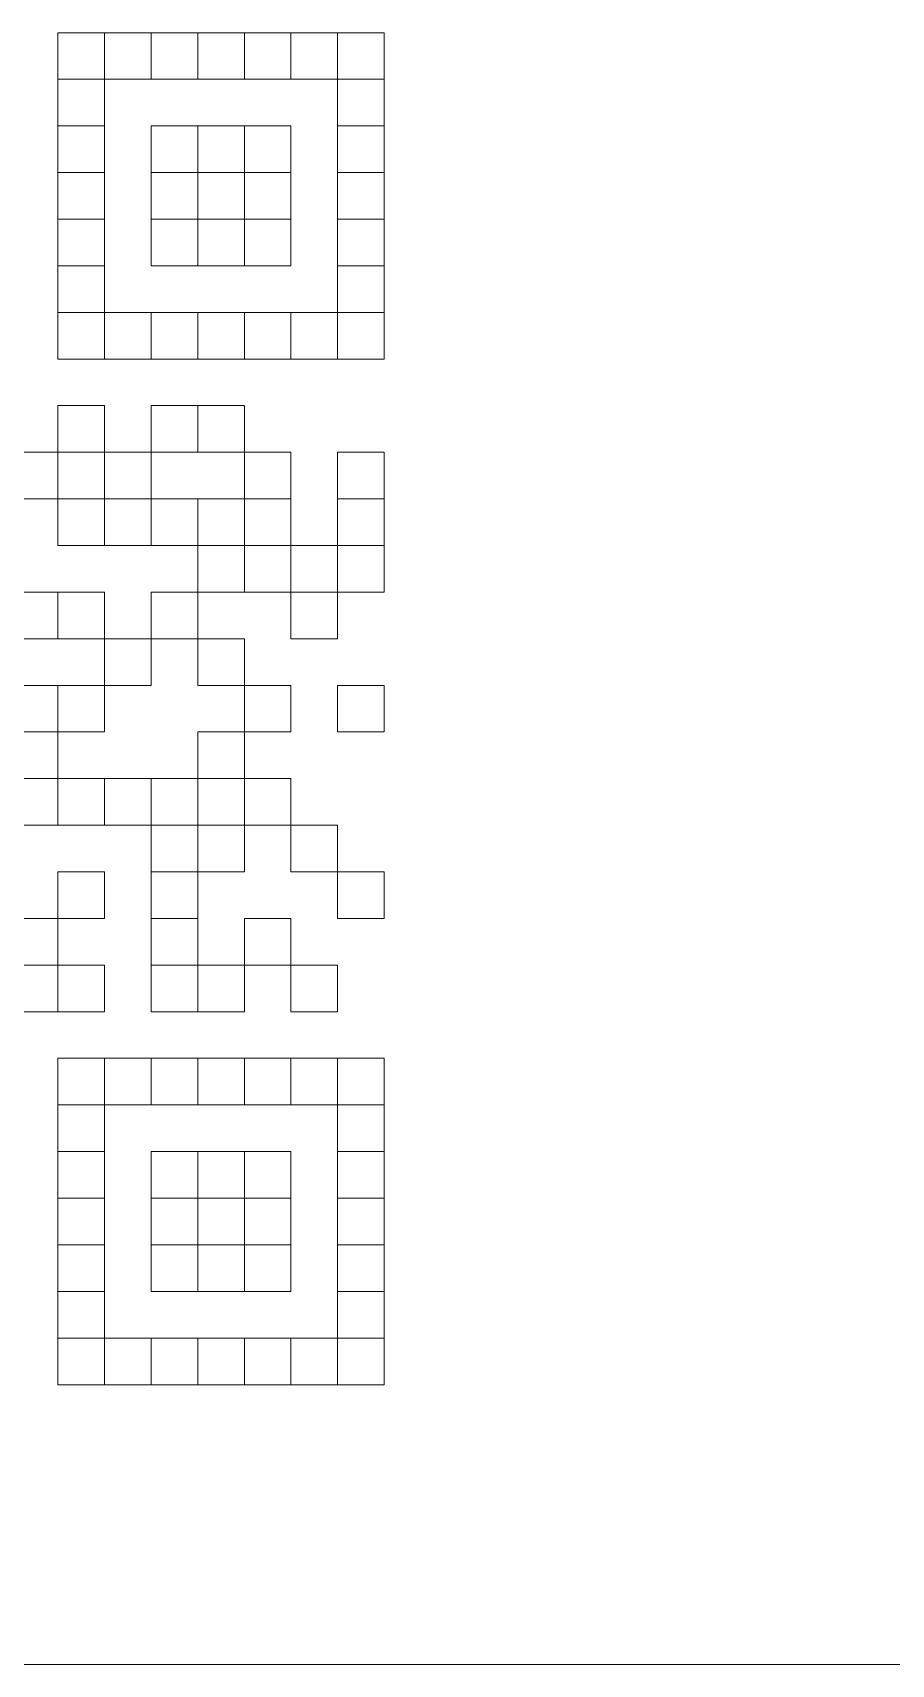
# Model space of a CAD drawing. Header units: inches. Extents: x 8 to 1013, y 340 to 640.
# Drawn here: x 731.04 to 740.25, y 376.55 to 394.05 of the extents above; entities that cross this region are included whole.
import ezdxf

# ---------------------------------------------------------------- set-up
doc = ezdxf.new("R2010")
doc.units = ezdxf.units.IN
doc.layers.add('Unnamed [1]', color=5, linetype='Continuous', lineweight=0)

msp = doc.modelspace()

# ---------------------------------------------------------------- linework, layer by layer
at = {"layer": 'Unnamed [1]', "color": 1, "linetype": 'Continuous', "lineweight": 0}
msp.add_line((717.315, 376.545), (809.315, 376.545), dxfattribs=at)
at = {"layer": 'Unnamed [1]', "color": 5, "linetype": 'Continuous', "lineweight": 0, "extrusion": (0, 0, -1)}
for points in [[(-731.815, 394.045), (-731.815, 393.545), (-731.315, 393.545), (-731.315, 394.045)], [(-731.815, 394.045), (-731.815, 393.545), (-731.315, 393.545), (-731.315, 394.045)], [(-731.815, 394.045), (-731.815, 393.545), (-731.315, 393.545), (-731.315, 394.045)], [(-732.315, 394.045), (-732.315, 393.545), (-731.815, 393.545), (-731.815, 394.045)], [(-732.315, 394.045), (-732.315, 393.545), (-731.815, 393.545), (-731.815, 394.045)], [(-732.315, 394.045), (-732.315, 393.545), (-731.815, 393.545), (-731.815, 394.045)], [(-732.815, 394.045), (-732.815, 393.545), (-732.315, 393.545), (-732.315, 394.045)], [(-732.815, 394.045), (-732.815, 393.545), (-732.315, 393.545), (-732.315, 394.045)], [(-732.815, 394.045), (-732.815, 393.545), (-732.315, 393.545), (-732.315, 394.045)], [(-733.315, 394.045), (-733.315, 393.545), (-732.815, 393.545), (-732.815, 394.045)], [(-733.315, 394.045), (-733.315, 393.545), (-732.815, 393.545), (-732.815, 394.045)], [(-733.315, 394.045), (-733.315, 393.545), (-732.815, 393.545), (-732.815, 394.045)], [(-733.815, 394.045), (-733.815, 393.545), (-733.315, 393.545), (-733.315, 394.045)], [(-733.815, 394.045), (-733.815, 393.545), (-733.315, 393.545), (-733.315, 394.045)], [(-733.815, 394.045), (-733.815, 393.545), (-733.315, 393.545), (-733.315, 394.045)], [(-734.315, 394.045), (-734.315, 393.545), (-733.815, 393.545), (-733.815, 394.045)], [(-734.315, 394.045), (-734.315, 393.545), (-733.815, 393.545), (-733.815, 394.045)], [(-734.315, 394.045), (-734.315, 393.545), (-733.815, 393.545), (-733.815, 394.045)], [(-734.815, 394.045), (-734.815, 393.545), (-734.315, 393.545), (-734.315, 394.045)], [(-734.815, 394.045), (-734.815, 393.545), (-734.315, 393.545), (-734.315, 394.045)], [(-734.815, 394.045), (-734.815, 393.545), (-734.315, 393.545), (-734.315, 394.045)], [(-731.815, 393.545), (-731.815, 393.045), (-731.315, 393.045), (-731.315, 393.545)], [(-731.815, 393.545), (-731.815, 393.045), (-731.315, 393.045), (-731.315, 393.545)], [(-731.815, 393.545), (-731.815, 393.045), (-731.315, 393.045), (-731.315, 393.545)], [(-734.815, 393.545), (-734.815, 393.045), (-734.315, 393.045), (-734.315, 393.545)], [(-734.815, 393.545), (-734.815, 393.045), (-734.315, 393.045), (-734.315, 393.545)], [(-734.815, 393.545), (-734.815, 393.045), (-734.315, 393.045), (-734.315, 393.545)], [(-731.815, 393.045), (-731.815, 392.545), (-731.315, 392.545), (-731.315, 393.045)], [(-731.815, 393.045), (-731.815, 392.545), (-731.315, 392.545), (-731.315, 393.045)], [(-731.815, 393.045), (-731.815, 392.545), (-731.315, 392.545), (-731.315, 393.045)], [(-732.815, 393.045), (-732.815, 392.545), (-732.315, 392.545), (-732.315, 393.045)], [(-732.815, 393.045), (-732.815, 392.545), (-732.315, 392.545), (-732.315, 393.045)], [(-732.815, 393.045), (-732.815, 392.545), (-732.315, 392.545), (-732.315, 393.045)], [(-733.315, 393.045), (-733.315, 392.545), (-732.815, 392.545), (-732.815, 393.045)], [(-733.315, 393.045), (-733.315, 392.545), (-732.815, 392.545), (-732.815, 393.045)], [(-733.315, 393.045), (-733.315, 392.545), (-732.815, 392.545), (-732.815, 393.045)], [(-733.815, 393.045), (-733.815, 392.545), (-733.315, 392.545), (-733.315, 393.045)], [(-733.815, 393.045), (-733.815, 392.545), (-733.315, 392.545), (-733.315, 393.045)], [(-733.815, 393.045), (-733.815, 392.545), (-733.315, 392.545), (-733.315, 393.045)], [(-734.815, 393.045), (-734.815, 392.545), (-734.315, 392.545), (-734.315, 393.045)], [(-734.815, 393.045), (-734.815, 392.545), (-734.315, 392.545), (-734.315, 393.045)], [(-734.815, 393.045), (-734.815, 392.545), (-734.315, 392.545), (-734.315, 393.045)], [(-731.815, 392.545), (-731.815, 392.045), (-731.315, 392.045), (-731.315, 392.545)], [(-731.815, 392.545), (-731.815, 392.045), (-731.315, 392.045), (-731.315, 392.545)], [(-731.815, 392.545), (-731.815, 392.045), (-731.315, 392.045), (-731.315, 392.545)], [(-732.815, 392.545), (-732.815, 392.045), (-732.315, 392.045), (-732.315, 392.545)], [(-732.815, 392.545), (-732.815, 392.045), (-732.315, 392.045), (-732.315, 392.545)], [(-732.815, 392.545), (-732.815, 392.045), (-732.315, 392.045), (-732.315, 392.545)], [(-733.315, 392.545), (-733.315, 392.045), (-732.815, 392.045), (-732.815, 392.545)], [(-733.315, 392.545), (-733.315, 392.045), (-732.815, 392.045), (-732.815, 392.545)], [(-733.315, 392.545), (-733.315, 392.045), (-732.815, 392.045), (-732.815, 392.545)], [(-733.815, 392.545), (-733.815, 392.045), (-733.315, 392.045), (-733.315, 392.545)], [(-733.815, 392.545), (-733.815, 392.045), (-733.315, 392.045), (-733.315, 392.545)], [(-733.815, 392.545), (-733.815, 392.045), (-733.315, 392.045), (-733.315, 392.545)], [(-734.815, 392.545), (-734.815, 392.045), (-734.315, 392.045), (-734.315, 392.545)], [(-734.815, 392.545), (-734.815, 392.045), (-734.315, 392.045), (-734.315, 392.545)], [(-734.815, 392.545), (-734.815, 392.045), (-734.315, 392.045), (-734.315, 392.545)], [(-731.815, 392.045), (-731.815, 391.545), (-731.315, 391.545), (-731.315, 392.045)], [(-731.815, 392.045), (-731.815, 391.545), (-731.315, 391.545), (-731.315, 392.045)], [(-731.815, 392.045), (-731.815, 391.545), (-731.315, 391.545), (-731.315, 392.045)], [(-732.815, 392.045), (-732.815, 391.545), (-732.315, 391.545), (-732.315, 392.045)], [(-732.815, 392.045), (-732.815, 391.545), (-732.315, 391.545), (-732.315, 392.045)], [(-732.815, 392.045), (-732.815, 391.545), (-732.315, 391.545), (-732.315, 392.045)], [(-733.315, 392.045), (-733.315, 391.545), (-732.815, 391.545), (-732.815, 392.045)], [(-733.315, 392.045), (-733.315, 391.545), (-732.815, 391.545), (-732.815, 392.045)], [(-733.315, 392.045), (-733.315, 391.545), (-732.815, 391.545), (-732.815, 392.045)], [(-733.815, 392.045), (-733.815, 391.545), (-733.315, 391.545), (-733.315, 392.045)], [(-733.815, 392.045), (-733.815, 391.545), (-733.315, 391.545), (-733.315, 392.045)], [(-733.815, 392.045), (-733.815, 391.545), (-733.315, 391.545), (-733.315, 392.045)], [(-734.815, 392.045), (-734.815, 391.545), (-734.315, 391.545), (-734.315, 392.045)], [(-734.815, 392.045), (-734.815, 391.545), (-734.315, 391.545), (-734.315, 392.045)], [(-734.815, 392.045), (-734.815, 391.545), (-734.315, 391.545), (-734.315, 392.045)], [(-731.815, 391.545), (-731.815, 391.045), (-731.315, 391.045), (-731.315, 391.545)], [(-731.815, 391.545), (-731.815, 391.045), (-731.315, 391.045), (-731.315, 391.545)], [(-731.815, 391.545), (-731.815, 391.045), (-731.315, 391.045), (-731.315, 391.545)], [(-734.815, 391.545), (-734.815, 391.045), (-734.315, 391.045), (-734.315, 391.545)], [(-734.815, 391.545), (-734.815, 391.045), (-734.315, 391.045), (-734.315, 391.545)], [(-734.815, 391.545), (-734.815, 391.045), (-734.315, 391.045), (-734.315, 391.545)], [(-731.815, 391.045), (-731.815, 390.545), (-731.315, 390.545), (-731.315, 391.045)], [(-731.815, 391.045), (-731.815, 390.545), (-731.315, 390.545), (-731.315, 391.045)], [(-731.815, 391.045), (-731.815, 390.545), (-731.315, 390.545), (-731.315, 391.045)], [(-732.315, 391.045), (-732.315, 390.545), (-731.815, 390.545), (-731.815, 391.045)], [(-732.315, 391.045), (-732.315, 390.545), (-731.815, 390.545), (-731.815, 391.045)], [(-732.315, 391.045), (-732.315, 390.545), (-731.815, 390.545), (-731.815, 391.045)], [(-732.815, 391.045), (-732.815, 390.545), (-732.315, 390.545), (-732.315, 391.045)], [(-732.815, 391.045), (-732.815, 390.545), (-732.315, 390.545), (-732.315, 391.045)], [(-732.815, 391.045), (-732.815, 390.545), (-732.315, 390.545), (-732.315, 391.045)], [(-733.315, 391.045), (-733.315, 390.545), (-732.815, 390.545), (-732.815, 391.045)], [(-733.315, 391.045), (-733.315, 390.545), (-732.815, 390.545), (-732.815, 391.045)], [(-733.315, 391.045), (-733.315, 390.545), (-732.815, 390.545), (-732.815, 391.045)], [(-733.815, 391.045), (-733.815, 390.545), (-733.315, 390.545), (-733.315, 391.045)], [(-733.815, 391.045), (-733.815, 390.545), (-733.315, 390.545), (-733.315, 391.045)], [(-733.815, 391.045), (-733.815, 390.545), (-733.315, 390.545), (-733.315, 391.045)], [(-734.315, 391.045), (-734.315, 390.545), (-733.815, 390.545), (-733.815, 391.045)], [(-734.315, 391.045), (-734.315, 390.545), (-733.815, 390.545), (-733.815, 391.045)], [(-734.315, 391.045), (-734.315, 390.545), (-733.815, 390.545), (-733.815, 391.045)], [(-734.815, 391.045), (-734.815, 390.545), (-734.315, 390.545), (-734.315, 391.045)], [(-734.815, 391.045), (-734.815, 390.545), (-734.315, 390.545), (-734.315, 391.045)], [(-734.815, 391.045), (-734.815, 390.545), (-734.315, 390.545), (-734.315, 391.045)], [(-731.815, 390.045), (-731.815, 389.545), (-731.315, 389.545), (-731.315, 390.045)], [(-731.815, 390.045), (-731.815, 389.545), (-731.315, 389.545), (-731.315, 390.045)], [(-731.815, 390.045), (-731.815, 389.545), (-731.315, 389.545), (-731.315, 390.045)], [(-732.815, 390.045), (-732.815, 389.545), (-732.315, 389.545), (-732.315, 390.045)], [(-732.815, 390.045), (-732.815, 389.545), (-732.315, 389.545), (-732.315, 390.045)], [(-732.815, 390.045), (-732.815, 389.545), (-732.315, 389.545), (-732.315, 390.045)], [(-733.315, 390.045), (-733.315, 389.545), (-732.815, 389.545), (-732.815, 390.045)], [(-733.315, 390.045), (-733.315, 389.545), (-732.815, 389.545), (-732.815, 390.045)], [(-733.315, 390.045), (-733.315, 389.545), (-732.815, 389.545), (-732.815, 390.045)], [(-731.315, 389.545), (-731.315, 389.045), (-730.815, 389.045), (-730.815, 389.545)], [(-731.315, 389.545), (-731.315, 389.045), (-730.815, 389.045), (-730.815, 389.545)], [(-731.315, 389.545), (-731.315, 389.045), (-730.815, 389.045), (-730.815, 389.545)], [(-732.315, 389.545), (-732.315, 389.045), (-731.815, 389.045), (-731.815, 389.545)], [(-732.315, 389.545), (-732.315, 389.045), (-731.815, 389.045), (-731.815, 389.545)], [(-732.315, 389.545), (-732.315, 389.045), (-731.815, 389.045), (-731.815, 389.545)], [(-733.815, 389.545), (-733.815, 389.045), (-733.315, 389.045), (-733.315, 389.545)], [(-733.815, 389.545), (-733.815, 389.045), (-733.315, 389.045), (-733.315, 389.545)], [(-733.815, 389.545), (-733.815, 389.045), (-733.315, 389.045), (-733.315, 389.545)], [(-734.815, 389.545), (-734.815, 389.045), (-734.315, 389.045), (-734.315, 389.545)], [(-734.815, 389.545), (-734.815, 389.045), (-734.315, 389.045), (-734.315, 389.545)], [(-734.815, 389.545), (-734.815, 389.045), (-734.315, 389.045), (-734.315, 389.545)], [(-731.815, 389.045), (-731.815, 388.545), (-731.315, 388.545), (-731.315, 389.045)], [(-731.815, 389.045), (-731.815, 388.545), (-731.315, 388.545), (-731.315, 389.045)], [(-731.815, 389.045), (-731.815, 388.545), (-731.315, 388.545), (-731.315, 389.045)], [(-732.315, 389.045), (-732.315, 388.545), (-731.815, 388.545), (-731.815, 389.045)], [(-732.315, 389.045), (-732.315, 388.545), (-731.815, 388.545), (-731.815, 389.045)], [(-732.315, 389.045), (-732.315, 388.545), (-731.815, 388.545), (-731.815, 389.045)], [(-732.815, 389.045), (-732.815, 388.545), (-732.315, 388.545), (-732.315, 389.045)], [(-732.815, 389.045), (-732.815, 388.545), (-732.315, 388.545), (-732.315, 389.045)], [(-732.815, 389.045), (-732.815, 388.545), (-732.315, 388.545), (-732.315, 389.045)], [(-733.315, 389.045), (-733.315, 388.545), (-732.815, 388.545), (-732.815, 389.045)], [(-733.315, 389.045), (-733.315, 388.545), (-732.815, 388.545), (-732.815, 389.045)], [(-733.315, 389.045), (-733.315, 388.545), (-732.815, 388.545), (-732.815, 389.045)], [(-733.815, 389.045), (-733.815, 388.545), (-733.315, 388.545), (-733.315, 389.045)], [(-733.815, 389.045), (-733.815, 388.545), (-733.315, 388.545), (-733.315, 389.045)], [(-733.815, 389.045), (-733.815, 388.545), (-733.315, 388.545), (-733.315, 389.045)], [(-734.815, 389.045), (-734.815, 388.545), (-734.315, 388.545), (-734.315, 389.045)], [(-734.815, 389.045), (-734.815, 388.545), (-734.315, 388.545), (-734.315, 389.045)], [(-734.815, 389.045), (-734.815, 388.545), (-734.315, 388.545), (-734.315, 389.045)], [(-733.315, 388.545), (-733.315, 388.045), (-732.815, 388.045), (-732.815, 388.545)], [(-733.315, 388.545), (-733.315, 388.045), (-732.815, 388.045), (-732.815, 388.545)], [(-733.315, 388.545), (-733.315, 388.045), (-732.815, 388.045), (-732.815, 388.545)], [(-733.815, 388.545), (-733.815, 388.045), (-733.315, 388.045), (-733.315, 388.545)], [(-733.815, 388.545), (-733.815, 388.045), (-733.315, 388.045), (-733.315, 388.545)], [(-733.815, 388.545), (-733.815, 388.045), (-733.315, 388.045), (-733.315, 388.545)], [(-734.315, 388.545), (-734.315, 388.045), (-733.815, 388.045), (-733.815, 388.545)], [(-734.315, 388.545), (-734.315, 388.045), (-733.815, 388.045), (-733.815, 388.545)], [(-734.315, 388.545), (-734.315, 388.045), (-733.815, 388.045), (-733.815, 388.545)], [(-734.815, 388.545), (-734.815, 388.045), (-734.315, 388.045), (-734.315, 388.545)], [(-734.815, 388.545), (-734.815, 388.045), (-734.315, 388.045), (-734.315, 388.545)], [(-734.815, 388.545), (-734.815, 388.045), (-734.315, 388.045), (-734.315, 388.545)], [(-731.315, 388.045), (-731.315, 387.545), (-730.815, 387.545), (-730.815, 388.045)], [(-731.315, 388.045), (-731.315, 387.545), (-730.815, 387.545), (-730.815, 388.045)], [(-731.315, 388.045), (-731.315, 387.545), (-730.815, 387.545), (-730.815, 388.045)], [(-731.815, 388.045), (-731.815, 387.545), (-731.315, 387.545), (-731.315, 388.045)], [(-731.815, 388.045), (-731.815, 387.545), (-731.315, 387.545), (-731.315, 388.045)], [(-731.815, 388.045), (-731.815, 387.545), (-731.315, 387.545), (-731.315, 388.045)], [(-732.815, 388.045), (-732.815, 387.545), (-732.315, 387.545), (-732.315, 388.045)], [(-732.815, 388.045), (-732.815, 387.545), (-732.315, 387.545), (-732.315, 388.045)], [(-732.815, 388.045), (-732.815, 387.545), (-732.315, 387.545), (-732.315, 388.045)], [(-734.315, 388.045), (-734.315, 387.545), (-733.815, 387.545), (-733.815, 388.045)], [(-734.315, 388.045), (-734.315, 387.545), (-733.815, 387.545), (-733.815, 388.045)], [(-734.315, 388.045), (-734.315, 387.545), (-733.815, 387.545), (-733.815, 388.045)], [(-732.315, 387.545), (-732.315, 387.045), (-731.815, 387.045), (-731.815, 387.545)], [(-732.315, 387.545), (-732.315, 387.045), (-731.815, 387.045), (-731.815, 387.545)], [(-732.315, 387.545), (-732.315, 387.045), (-731.815, 387.045), (-731.815, 387.545)], [(-733.315, 387.545), (-733.315, 387.045), (-732.815, 387.045), (-732.815, 387.545)], [(-733.315, 387.545), (-733.315, 387.045), (-732.815, 387.045), (-732.815, 387.545)], [(-733.315, 387.545), (-733.315, 387.045), (-732.815, 387.045), (-732.815, 387.545)], [(-731.315, 387.045), (-731.315, 386.545), (-730.815, 386.545), (-730.815, 387.045)], [(-731.315, 387.045), (-731.315, 386.545), (-730.815, 386.545), (-730.815, 387.045)], [(-731.315, 387.045), (-731.315, 386.545), (-730.815, 386.545), (-730.815, 387.045)], [(-731.815, 387.045), (-731.815, 386.545), (-731.315, 386.545), (-731.315, 387.045)], [(-731.815, 387.045), (-731.815, 386.545), (-731.315, 386.545), (-731.315, 387.045)], [(-731.815, 387.045), (-731.815, 386.545), (-731.315, 386.545), (-731.315, 387.045)], [(-733.815, 387.045), (-733.815, 386.545), (-733.315, 386.545), (-733.315, 387.045)], [(-733.815, 387.045), (-733.815, 386.545), (-733.315, 386.545), (-733.315, 387.045)], [(-733.815, 387.045), (-733.815, 386.545), (-733.315, 386.545), (-733.315, 387.045)], [(-734.815, 387.045), (-734.815, 386.545), (-734.315, 386.545), (-734.315, 387.045)], [(-734.815, 387.045), (-734.815, 386.545), (-734.315, 386.545), (-734.315, 387.045)], [(-734.815, 387.045), (-734.815, 386.545), (-734.315, 386.545), (-734.315, 387.045)], [(-731.315, 386.545), (-731.315, 386.045), (-730.815, 386.045), (-730.815, 386.545)], [(-731.315, 386.545), (-731.315, 386.045), (-730.815, 386.045), (-730.815, 386.545)], [(-731.315, 386.545), (-731.315, 386.045), (-730.815, 386.045), (-730.815, 386.545)], [(-733.315, 386.545), (-733.315, 386.045), (-732.815, 386.045), (-732.815, 386.545)], [(-733.315, 386.545), (-733.315, 386.045), (-732.815, 386.045), (-732.815, 386.545)], [(-733.315, 386.545), (-733.315, 386.045), (-732.815, 386.045), (-732.815, 386.545)], [(-731.315, 386.045), (-731.315, 385.545), (-730.815, 385.545), (-730.815, 386.045)], [(-731.315, 386.045), (-731.315, 385.545), (-730.815, 385.545), (-730.815, 386.045)], [(-731.315, 386.045), (-731.315, 385.545), (-730.815, 385.545), (-730.815, 386.045)], [(-731.815, 386.045), (-731.815, 385.545), (-731.315, 385.545), (-731.315, 386.045)], [(-731.815, 386.045), (-731.815, 385.545), (-731.315, 385.545), (-731.315, 386.045)], [(-731.815, 386.045), (-731.815, 385.545), (-731.315, 385.545), (-731.315, 386.045)], [(-732.315, 386.045), (-732.315, 385.545), (-731.815, 385.545), (-731.815, 386.045)], [(-732.315, 386.045), (-732.315, 385.545), (-731.815, 385.545), (-731.815, 386.045)], [(-732.315, 386.045), (-732.315, 385.545), (-731.815, 385.545), (-731.815, 386.045)], [(-732.815, 386.045), (-732.815, 385.545), (-732.315, 385.545), (-732.315, 386.045)], [(-732.815, 386.045), (-732.815, 385.545), (-732.315, 385.545), (-732.315, 386.045)], [(-732.815, 386.045), (-732.815, 385.545), (-732.315, 385.545), (-732.315, 386.045)], [(-733.315, 386.045), (-733.315, 385.545), (-732.815, 385.545), (-732.815, 386.045)], [(-733.315, 386.045), (-733.315, 385.545), (-732.815, 385.545), (-732.815, 386.045)], [(-733.315, 386.045), (-733.315, 385.545), (-732.815, 385.545), (-732.815, 386.045)], [(-733.815, 386.045), (-733.815, 385.545), (-733.315, 385.545), (-733.315, 386.045)], [(-733.815, 386.045), (-733.815, 385.545), (-733.315, 385.545), (-733.315, 386.045)], [(-733.815, 386.045), (-733.815, 385.545), (-733.315, 385.545), (-733.315, 386.045)], [(-732.815, 385.545), (-732.815, 385.045), (-732.315, 385.045), (-732.315, 385.545)], [(-732.815, 385.545), (-732.815, 385.045), (-732.315, 385.045), (-732.315, 385.545)], [(-732.815, 385.545), (-732.815, 385.045), (-732.315, 385.045), (-732.315, 385.545)], [(-733.315, 385.545), (-733.315, 385.045), (-732.815, 385.045), (-732.815, 385.545)], [(-733.315, 385.545), (-733.315, 385.045), (-732.815, 385.045), (-732.815, 385.545)], [(-733.315, 385.545), (-733.315, 385.045), (-732.815, 385.045), (-732.815, 385.545)], [(-734.315, 385.545), (-734.315, 385.045), (-733.815, 385.045), (-733.815, 385.545)], [(-734.315, 385.545), (-734.315, 385.045), (-733.815, 385.045), (-733.815, 385.545)], [(-734.315, 385.545), (-734.315, 385.045), (-733.815, 385.045), (-733.815, 385.545)], [(-731.815, 385.045), (-731.815, 384.545), (-731.315, 384.545), (-731.315, 385.045)], [(-731.815, 385.045), (-731.815, 384.545), (-731.315, 384.545), (-731.315, 385.045)], [(-731.815, 385.045), (-731.815, 384.545), (-731.315, 384.545), (-731.315, 385.045)], [(-732.815, 385.045), (-732.815, 384.545), (-732.315, 384.545), (-732.315, 385.045)], [(-732.815, 385.045), (-732.815, 384.545), (-732.315, 384.545), (-732.315, 385.045)], [(-732.815, 385.045), (-732.815, 384.545), (-732.315, 384.545), (-732.315, 385.045)], [(-734.815, 385.045), (-734.815, 384.545), (-734.315, 384.545), (-734.315, 385.045)], [(-734.815, 385.045), (-734.815, 384.545), (-734.315, 384.545), (-734.315, 385.045)], [(-734.815, 385.045), (-734.815, 384.545), (-734.315, 384.545), (-734.315, 385.045)], [(-731.315, 384.545), (-731.315, 384.045), (-730.815, 384.045), (-730.815, 384.545)], [(-731.315, 384.545), (-731.315, 384.045), (-730.815, 384.045), (-730.815, 384.545)], [(-731.315, 384.545), (-731.315, 384.045), (-730.815, 384.045), (-730.815, 384.545)], [(-732.815, 384.545), (-732.815, 384.045), (-732.315, 384.045), (-732.315, 384.545)], [(-732.815, 384.545), (-732.815, 384.045), (-732.315, 384.045), (-732.315, 384.545)], [(-732.815, 384.545), (-732.815, 384.045), (-732.315, 384.045), (-732.315, 384.545)], [(-733.815, 384.545), (-733.815, 384.045), (-733.315, 384.045), (-733.315, 384.545)], [(-733.815, 384.545), (-733.815, 384.045), (-733.315, 384.045), (-733.315, 384.545)], [(-733.815, 384.545), (-733.815, 384.045), (-733.315, 384.045), (-733.315, 384.545)], [(-731.315, 384.045), (-731.315, 383.545), (-730.815, 383.545), (-730.815, 384.045)], [(-731.315, 384.045), (-731.315, 383.545), (-730.815, 383.545), (-730.815, 384.045)], [(-731.315, 384.045), (-731.315, 383.545), (-730.815, 383.545), (-730.815, 384.045)], [(-731.815, 384.045), (-731.815, 383.545), (-731.315, 383.545), (-731.315, 384.045)], [(-731.815, 384.045), (-731.815, 383.545), (-731.315, 383.545), (-731.315, 384.045)], [(-731.815, 384.045), (-731.815, 383.545), (-731.315, 383.545), (-731.315, 384.045)], [(-732.815, 384.045), (-732.815, 383.545), (-732.315, 383.545), (-732.315, 384.045)], [(-732.815, 384.045), (-732.815, 383.545), (-732.315, 383.545), (-732.315, 384.045)], [(-732.815, 384.045), (-732.815, 383.545), (-732.315, 383.545), (-732.315, 384.045)], [(-733.315, 384.045), (-733.315, 383.545), (-732.815, 383.545), (-732.815, 384.045)], [(-733.315, 384.045), (-733.315, 383.545), (-732.815, 383.545), (-732.815, 384.045)], [(-733.315, 384.045), (-733.315, 383.545), (-732.815, 383.545), (-732.815, 384.045)], [(-734.315, 384.045), (-734.315, 383.545), (-733.815, 383.545), (-733.815, 384.045)], [(-734.315, 384.045), (-734.315, 383.545), (-733.815, 383.545), (-733.815, 384.045)], [(-734.315, 384.045), (-734.315, 383.545), (-733.815, 383.545), (-733.815, 384.045)], [(-731.815, 383.045), (-731.815, 382.545), (-731.315, 382.545), (-731.315, 383.045)], [(-731.815, 383.045), (-731.815, 382.545), (-731.315, 382.545), (-731.315, 383.045)], [(-731.815, 383.045), (-731.815, 382.545), (-731.315, 382.545), (-731.315, 383.045)], [(-732.315, 383.045), (-732.315, 382.545), (-731.815, 382.545), (-731.815, 383.045)], [(-732.315, 383.045), (-732.315, 382.545), (-731.815, 382.545), (-731.815, 383.045)], [(-732.315, 383.045), (-732.315, 382.545), (-731.815, 382.545), (-731.815, 383.045)], [(-732.815, 383.045), (-732.815, 382.545), (-732.315, 382.545), (-732.315, 383.045)], [(-732.815, 383.045), (-732.815, 382.545), (-732.315, 382.545), (-732.315, 383.045)], [(-732.815, 383.045), (-732.815, 382.545), (-732.315, 382.545), (-732.315, 383.045)], [(-733.315, 383.045), (-733.315, 382.545), (-732.815, 382.545), (-732.815, 383.045)], [(-733.315, 383.045), (-733.315, 382.545), (-732.815, 382.545), (-732.815, 383.045)], [(-733.315, 383.045), (-733.315, 382.545), (-732.815, 382.545), (-732.815, 383.045)], [(-733.815, 383.045), (-733.815, 382.545), (-733.315, 382.545), (-733.315, 383.045)], [(-733.815, 383.045), (-733.815, 382.545), (-733.315, 382.545), (-733.315, 383.045)], [(-733.815, 383.045), (-733.815, 382.545), (-733.315, 382.545), (-733.315, 383.045)], [(-734.315, 383.045), (-734.315, 382.545), (-733.815, 382.545), (-733.815, 383.045)], [(-734.315, 383.045), (-734.315, 382.545), (-733.815, 382.545), (-733.815, 383.045)], [(-734.315, 383.045), (-734.315, 382.545), (-733.815, 382.545), (-733.815, 383.045)], [(-734.815, 383.045), (-734.815, 382.545), (-734.315, 382.545), (-734.315, 383.045)], [(-734.815, 383.045), (-734.815, 382.545), (-734.315, 382.545), (-734.315, 383.045)], [(-734.815, 383.045), (-734.815, 382.545), (-734.315, 382.545), (-734.315, 383.045)], [(-731.815, 382.545), (-731.815, 382.045), (-731.315, 382.045), (-731.315, 382.545)], [(-731.815, 382.545), (-731.815, 382.045), (-731.315, 382.045), (-731.315, 382.545)], [(-731.815, 382.545), (-731.815, 382.045), (-731.315, 382.045), (-731.315, 382.545)], [(-734.815, 382.545), (-734.815, 382.045), (-734.315, 382.045), (-734.315, 382.545)], [(-734.815, 382.545), (-734.815, 382.045), (-734.315, 382.045), (-734.315, 382.545)], [(-734.815, 382.545), (-734.815, 382.045), (-734.315, 382.045), (-734.315, 382.545)], [(-731.815, 382.045), (-731.815, 381.545), (-731.315, 381.545), (-731.315, 382.045)], [(-731.815, 382.045), (-731.815, 381.545), (-731.315, 381.545), (-731.315, 382.045)], [(-731.815, 382.045), (-731.815, 381.545), (-731.315, 381.545), (-731.315, 382.045)], [(-732.815, 382.045), (-732.815, 381.545), (-732.315, 381.545), (-732.315, 382.045)], [(-732.815, 382.045), (-732.815, 381.545), (-732.315, 381.545), (-732.315, 382.045)], [(-732.815, 382.045), (-732.815, 381.545), (-732.315, 381.545), (-732.315, 382.045)], [(-733.315, 382.045), (-733.315, 381.545), (-732.815, 381.545), (-732.815, 382.045)], [(-733.315, 382.045), (-733.315, 381.545), (-732.815, 381.545), (-732.815, 382.045)], [(-733.315, 382.045), (-733.315, 381.545), (-732.815, 381.545), (-732.815, 382.045)], [(-733.815, 382.045), (-733.815, 381.545), (-733.315, 381.545), (-733.315, 382.045)], [(-733.815, 382.045), (-733.815, 381.545), (-733.315, 381.545), (-733.315, 382.045)], [(-733.815, 382.045), (-733.815, 381.545), (-733.315, 381.545), (-733.315, 382.045)], [(-734.815, 382.045), (-734.815, 381.545), (-734.315, 381.545), (-734.315, 382.045)], [(-734.815, 382.045), (-734.815, 381.545), (-734.315, 381.545), (-734.315, 382.045)], [(-734.815, 382.045), (-734.815, 381.545), (-734.315, 381.545), (-734.315, 382.045)], [(-731.815, 381.545), (-731.815, 381.045), (-731.315, 381.045), (-731.315, 381.545)], [(-731.815, 381.545), (-731.815, 381.045), (-731.315, 381.045), (-731.315, 381.545)], [(-731.815, 381.545), (-731.815, 381.045), (-731.315, 381.045), (-731.315, 381.545)], [(-732.815, 381.545), (-732.815, 381.045), (-732.315, 381.045), (-732.315, 381.545)], [(-732.815, 381.545), (-732.815, 381.045), (-732.315, 381.045), (-732.315, 381.545)], [(-732.815, 381.545), (-732.815, 381.045), (-732.315, 381.045), (-732.315, 381.545)], [(-733.315, 381.545), (-733.315, 381.045), (-732.815, 381.045), (-732.815, 381.545)], [(-733.315, 381.545), (-733.315, 381.045), (-732.815, 381.045), (-732.815, 381.545)], [(-733.315, 381.545), (-733.315, 381.045), (-732.815, 381.045), (-732.815, 381.545)], [(-733.815, 381.545), (-733.815, 381.045), (-733.315, 381.045), (-733.315, 381.545)], [(-733.815, 381.545), (-733.815, 381.045), (-733.315, 381.045), (-733.315, 381.545)], [(-733.815, 381.545), (-733.815, 381.045), (-733.315, 381.045), (-733.315, 381.545)], [(-734.815, 381.545), (-734.815, 381.045), (-734.315, 381.045), (-734.315, 381.545)], [(-734.815, 381.545), (-734.815, 381.045), (-734.315, 381.045), (-734.315, 381.545)], [(-734.815, 381.545), (-734.815, 381.045), (-734.315, 381.045), (-734.315, 381.545)], [(-731.815, 381.045), (-731.815, 380.545), (-731.315, 380.545), (-731.315, 381.045)], [(-731.815, 381.045), (-731.815, 380.545), (-731.315, 380.545), (-731.315, 381.045)], [(-731.815, 381.045), (-731.815, 380.545), (-731.315, 380.545), (-731.315, 381.045)], [(-732.815, 381.045), (-732.815, 380.545), (-732.315, 380.545), (-732.315, 381.045)], [(-732.815, 381.045), (-732.815, 380.545), (-732.315, 380.545), (-732.315, 381.045)], [(-732.815, 381.045), (-732.815, 380.545), (-732.315, 380.545), (-732.315, 381.045)], [(-733.315, 381.045), (-733.315, 380.545), (-732.815, 380.545), (-732.815, 381.045)], [(-733.315, 381.045), (-733.315, 380.545), (-732.815, 380.545), (-732.815, 381.045)], [(-733.315, 381.045), (-733.315, 380.545), (-732.815, 380.545), (-732.815, 381.045)], [(-733.815, 381.045), (-733.815, 380.545), (-733.315, 380.545), (-733.315, 381.045)], [(-733.815, 381.045), (-733.815, 380.545), (-733.315, 380.545), (-733.315, 381.045)], [(-733.815, 381.045), (-733.815, 380.545), (-733.315, 380.545), (-733.315, 381.045)], [(-734.815, 381.045), (-734.815, 380.545), (-734.315, 380.545), (-734.315, 381.045)], [(-734.815, 381.045), (-734.815, 380.545), (-734.315, 380.545), (-734.315, 381.045)], [(-734.815, 381.045), (-734.815, 380.545), (-734.315, 380.545), (-734.315, 381.045)], [(-731.815, 380.545), (-731.815, 380.045), (-731.315, 380.045), (-731.315, 380.545)], [(-731.815, 380.545), (-731.815, 380.045), (-731.315, 380.045), (-731.315, 380.545)], [(-731.815, 380.545), (-731.815, 380.045), (-731.315, 380.045), (-731.315, 380.545)], [(-734.815, 380.545), (-734.815, 380.045), (-734.315, 380.045), (-734.315, 380.545)], [(-734.815, 380.545), (-734.815, 380.045), (-734.315, 380.045), (-734.315, 380.545)], [(-734.815, 380.545), (-734.815, 380.045), (-734.315, 380.045), (-734.315, 380.545)], [(-731.815, 380.045), (-731.815, 379.545), (-731.315, 379.545), (-731.315, 380.045)], [(-731.815, 380.045), (-731.815, 379.545), (-731.315, 379.545), (-731.315, 380.045)], [(-731.815, 380.045), (-731.815, 379.545), (-731.315, 379.545), (-731.315, 380.045)], [(-732.315, 380.045), (-732.315, 379.545), (-731.815, 379.545), (-731.815, 380.045)], [(-732.315, 380.045), (-732.315, 379.545), (-731.815, 379.545), (-731.815, 380.045)], [(-732.315, 380.045), (-732.315, 379.545), (-731.815, 379.545), (-731.815, 380.045)], [(-732.815, 380.045), (-732.815, 379.545), (-732.315, 379.545), (-732.315, 380.045)], [(-732.815, 380.045), (-732.815, 379.545), (-732.315, 379.545), (-732.315, 380.045)], [(-732.815, 380.045), (-732.815, 379.545), (-732.315, 379.545), (-732.315, 380.045)], [(-733.315, 380.045), (-733.315, 379.545), (-732.815, 379.545), (-732.815, 380.045)], [(-733.315, 380.045), (-733.315, 379.545), (-732.815, 379.545), (-732.815, 380.045)], [(-733.315, 380.045), (-733.315, 379.545), (-732.815, 379.545), (-732.815, 380.045)], [(-733.815, 380.045), (-733.815, 379.545), (-733.315, 379.545), (-733.315, 380.045)], [(-733.815, 380.045), (-733.815, 379.545), (-733.315, 379.545), (-733.315, 380.045)], [(-733.815, 380.045), (-733.815, 379.545), (-733.315, 379.545), (-733.315, 380.045)], [(-734.315, 380.045), (-734.315, 379.545), (-733.815, 379.545), (-733.815, 380.045)], [(-734.315, 380.045), (-734.315, 379.545), (-733.815, 379.545), (-733.815, 380.045)], [(-734.315, 380.045), (-734.315, 379.545), (-733.815, 379.545), (-733.815, 380.045)], [(-734.815, 380.045), (-734.815, 379.545), (-734.315, 379.545), (-734.315, 380.045)], [(-734.815, 380.045), (-734.815, 379.545), (-734.315, 379.545), (-734.315, 380.045)], [(-734.815, 380.045), (-734.815, 379.545), (-734.315, 379.545), (-734.315, 380.045)]]:
    msp.add_lwpolyline(points, close=True, dxfattribs=at)

doc.saveas('drawing.dxf')
